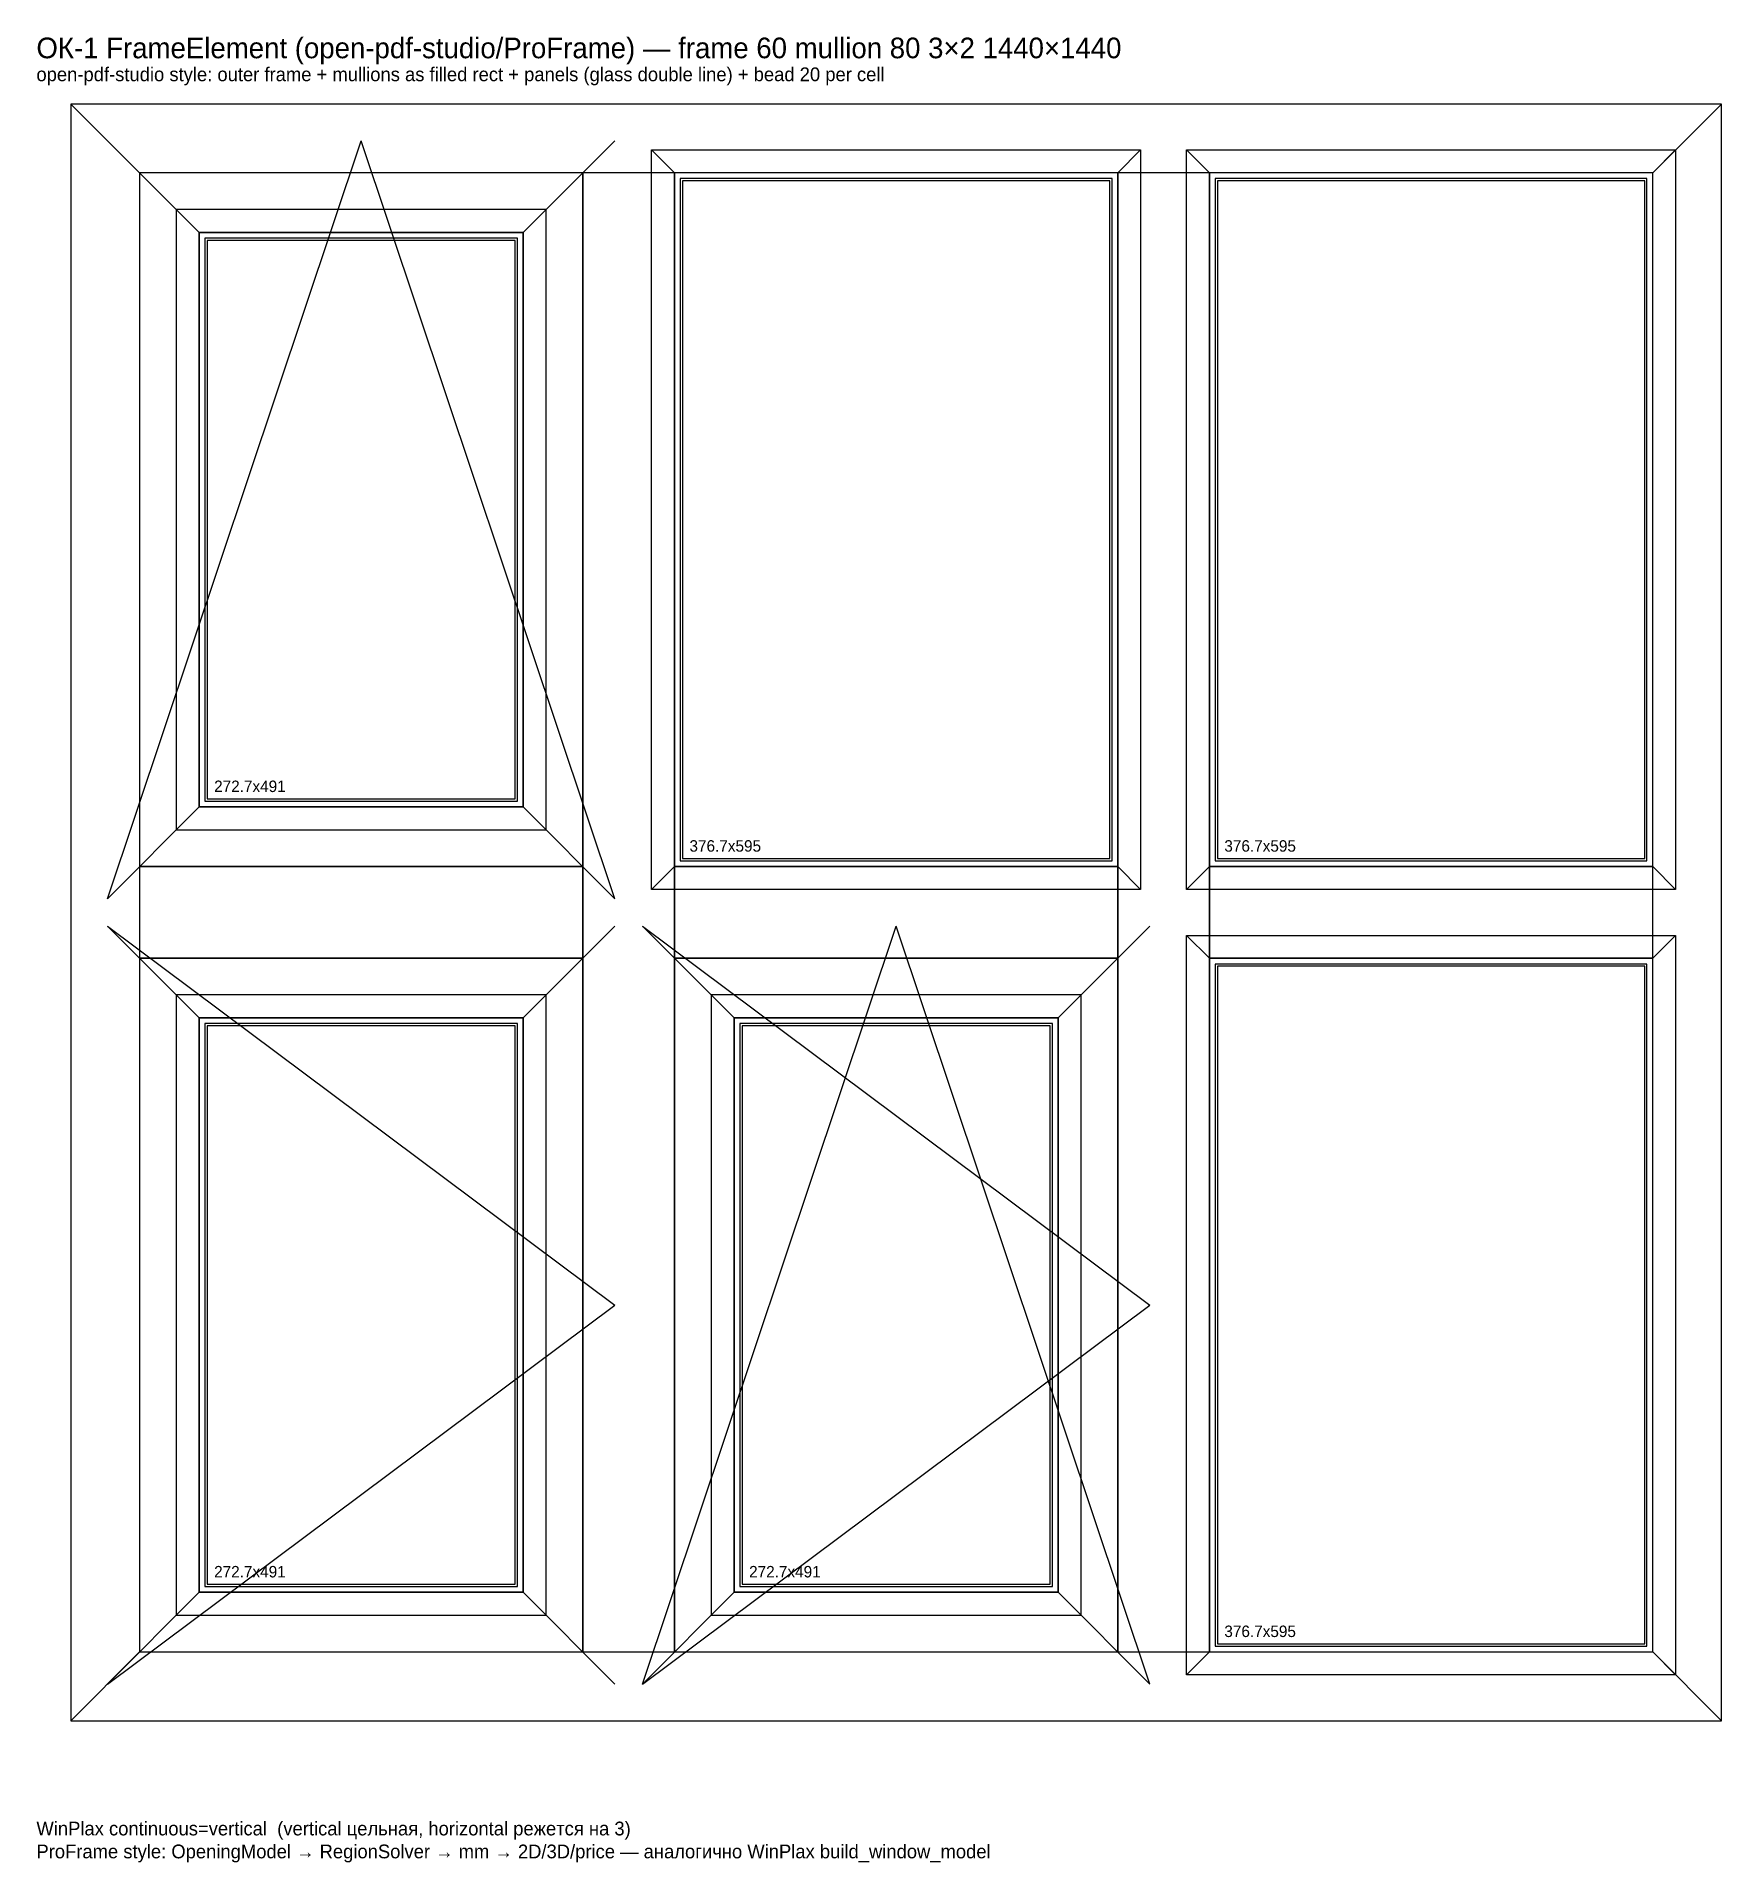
# Model space of a CAD drawing. Header units: metres. Extents: x 0 to 1470, y -64 to 1529.
import ezdxf

# ---------------------------------------------------------------- set-up
doc = ezdxf.new("R2010")
doc.units = ezdxf.units.M
for name, color, linetype in [('FrameElement_Bead', 2, 'Continuous'), ('FrameElement_Glass', 3, 'Continuous'), ('FrameElement_Mullion', 4, 'Continuous'), ('FrameElement_Outer', 7, 'Continuous'), ('FrameElement_Panel', 8, 'Continuous'), ('FrameElement_Sash', 6, 'Continuous')]:
    doc.layers.add(name, color=color, linetype=linetype)

msp = doc.modelspace()

# ---------------------------------------------------------------- linework, layer by layer
at = {"layer": 'FrameElement_Bead'}
for points in [[(556.7, 1410), (536.7, 1430), (963.3, 1430), (943.3, 1410)], [(556.7, 805), (536.7, 785), (536.7, 1430), (556.7, 1410)], [(943.3, 805), (943.3, 1410), (963.3, 1430), (963.3, 785)], [(1023.3, 1410), (1003.3, 1430), (1430, 1430), (1410, 1410)], [(1023.3, 805), (1003.3, 785), (1003.3, 1430), (1023.3, 1410)], [(1410, 805), (1410, 1410), (1430, 1430), (1430, 785)], [(142, 1358), (424.7, 1358), (444.7, 1378), (122, 1378)], [(122, 837), (142, 857), (142, 1358), (122, 1378)], [(424.7, 857), (444.7, 837), (444.7, 1378), (424.7, 1358)], [(122, 837), (444.7, 837), (424.7, 857), (142, 857)], [(556.7, 805), (943.3, 805), (963.3, 785), (536.7, 785)], [(1023.3, 805), (1410, 805), (1430, 785), (1003.3, 785)], [(1023.3, 725), (1003.3, 745), (1430, 745), (1410, 725)], [(1023.3, 120), (1003.3, 100), (1003.3, 745), (1023.3, 725)], [(1410, 120), (1410, 725), (1430, 745), (1430, 100)], [(142, 673), (424.7, 673), (444.7, 693), (122, 693)], [(122, 152), (142, 172), (142, 673), (122, 693)], [(424.7, 172), (444.7, 152), (444.7, 693), (424.7, 673)], [(608.7, 673), (891.3, 673), (911.3, 693), (588.7, 693)], [(588.7, 152), (608.7, 172), (608.7, 673), (588.7, 693)], [(891.3, 172), (911.3, 152), (911.3, 693), (891.3, 673)], [(122, 152), (444.7, 152), (424.7, 172), (142, 172)], [(588.7, 152), (911.3, 152), (891.3, 172), (608.7, 172)], [(1023.3, 120), (1410, 120), (1430, 100), (1003.3, 100)]]:
    msp.add_lwpolyline(points, close=True, dxfattribs=at)
at = {"layer": 'FrameElement_Glass'}
for points in [[(561.7, 810), (938.3, 810), (938.3, 1405), (561.7, 1405)], [(563.7, 812), (936.3, 812), (936.3, 1403), (563.7, 1403)], [(1028.3, 810), (1405, 810), (1405, 1405), (1028.3, 1405)], [(1030.3, 812), (1403, 812), (1403, 1403), (1030.3, 1403)], [(147, 862), (419.7, 862), (419.7, 1353), (147, 1353)], [(149, 864), (417.7, 864), (417.7, 1351), (149, 1351)], [(1028.3, 125), (1405, 125), (1405, 720), (1028.3, 720)], [(1030.3, 127), (1403, 127), (1403, 718), (1030.3, 718)], [(147, 177), (419.7, 177), (419.7, 668), (147, 668)], [(149, 179), (417.7, 179), (417.7, 666), (149, 666)], [(613.7, 177), (886.3, 177), (886.3, 668), (613.7, 668)], [(615.7, 179), (884.3, 179), (884.3, 666), (615.7, 666)]]:
    msp.add_lwpolyline(points, close=True, dxfattribs=at)
at = {"layer": 'FrameElement_Mullion'}
for points in [[(476.7, 120), (556.7, 120), (556.7, 1410), (476.7, 1410)], [(943.3, 120), (1023.3, 120), (1023.3, 1410), (943.3, 1410)], [(90, 725), (476.7, 725), (476.7, 805), (90, 805)], [(556.7, 725), (943.3, 725), (943.3, 805), (556.7, 805)], [(1023.3, 725), (1410, 725), (1410, 805), (1023.3, 805)]]:
    msp.add_lwpolyline(points, close=True, dxfattribs=at)
at = {"layer": 'FrameElement_Outer'}
for p, q in [((30, 1470), (90, 1410)), ((1470, 1470), (1410, 1410)), ((30, 60), (90, 120)), ((1470, 60), (1410, 120))]:
    msp.add_line(p, q, dxfattribs=at)
for points in [[(30, 60), (1470, 60), (1470, 1470), (30, 1470)], [(90, 120), (1410, 120), (1410, 1410), (90, 1410)]]:
    msp.add_lwpolyline(points, close=True, dxfattribs=at)
at = {"layer": 'FrameElement_Panel'}
for points in [[(90, 805), (476.7, 805), (476.7, 1410), (90, 1410)], [(556.7, 805), (943.3, 805), (943.3, 1410), (556.7, 1410)], [(1023.3, 805), (1410, 805), (1410, 1410), (1023.3, 1410)], [(90, 120), (476.7, 120), (476.7, 725), (90, 725)], [(556.7, 120), (943.3, 120), (943.3, 725), (556.7, 725)], [(1023.3, 120), (1410, 120), (1410, 725), (1023.3, 725)]]:
    msp.add_lwpolyline(points, close=True, dxfattribs=at)
at = {"layer": 'FrameElement_Sash'}
for p, q in [((62, 1438), (142, 1358)), ((62, 777), (283.3, 1438)), ((504.7, 777), (283.3, 1438)), ((504.7, 1438), (424.7, 1358)), ((62, 777), (142, 857)), ((504.7, 777), (424.7, 857)), ((62, 753), (142, 673)), ((62, 753), (504.7, 422.5)), ((504.7, 753), (424.7, 673)), ((528.7, 753), (608.7, 673)), ((528.7, 753), (971.3, 422.5)), ((528.7, 92), (750, 753)), ((971.3, 92), (750, 753)), ((971.3, 753), (891.3, 673)), ((62, 92), (504.7, 422.5)), ((528.7, 92), (971.3, 422.5)), ((62, 92), (142, 172)), ((504.7, 92), (424.7, 172)), ((528.7, 92), (608.7, 172)), ((971.3, 92), (891.3, 172))]:
    msp.add_line(p, q, dxfattribs=at)
for points in [[(142, 857), (424.7, 857), (424.7, 1358), (142, 1358)], [(142, 172), (424.7, 172), (424.7, 673), (142, 673)], [(608.7, 172), (891.3, 172), (891.3, 673), (608.7, 673)]]:
    msp.add_lwpolyline(points, close=True, dxfattribs=at)

# ---------------------------------------------------------------- texts
for s, height, p in [('ОК-1 FrameElement (open-pdf-studio/ProFrame) — frame 60 mullion 80 3×2 1440×1440', 18, (0, 1510)), ('open-pdf-studio style: outer frame + mullions as filled rect + panels (glass double line) + bead 20 per cell', 12, (0, 1490)), ('WinPlax continuous=vertical  (vertical цельная, horizontal режется на 3)', 12, (0, -40)), ('ProFrame style: OpeningModel → RegionSolver → mm → 2D/3D/price — аналогично WinPlax build_window_model', 12, (0, -60))]:
    msp.add_text(s, height=height).set_placement(p)
at = {"layer": 'FrameElement_Glass'}
for s, p in [('272.7х491', (155, 870)), ('376.7х595', (569.7, 818)), ('376.7х595', (1036.3, 818)), ('272.7х491', (155, 185)), ('272.7х491', (621.7, 185)), ('376.7х595', (1036.3, 133))]:
    msp.add_text(s, height=10, dxfattribs=at).set_placement(p)

doc.saveas('drawing.dxf')
